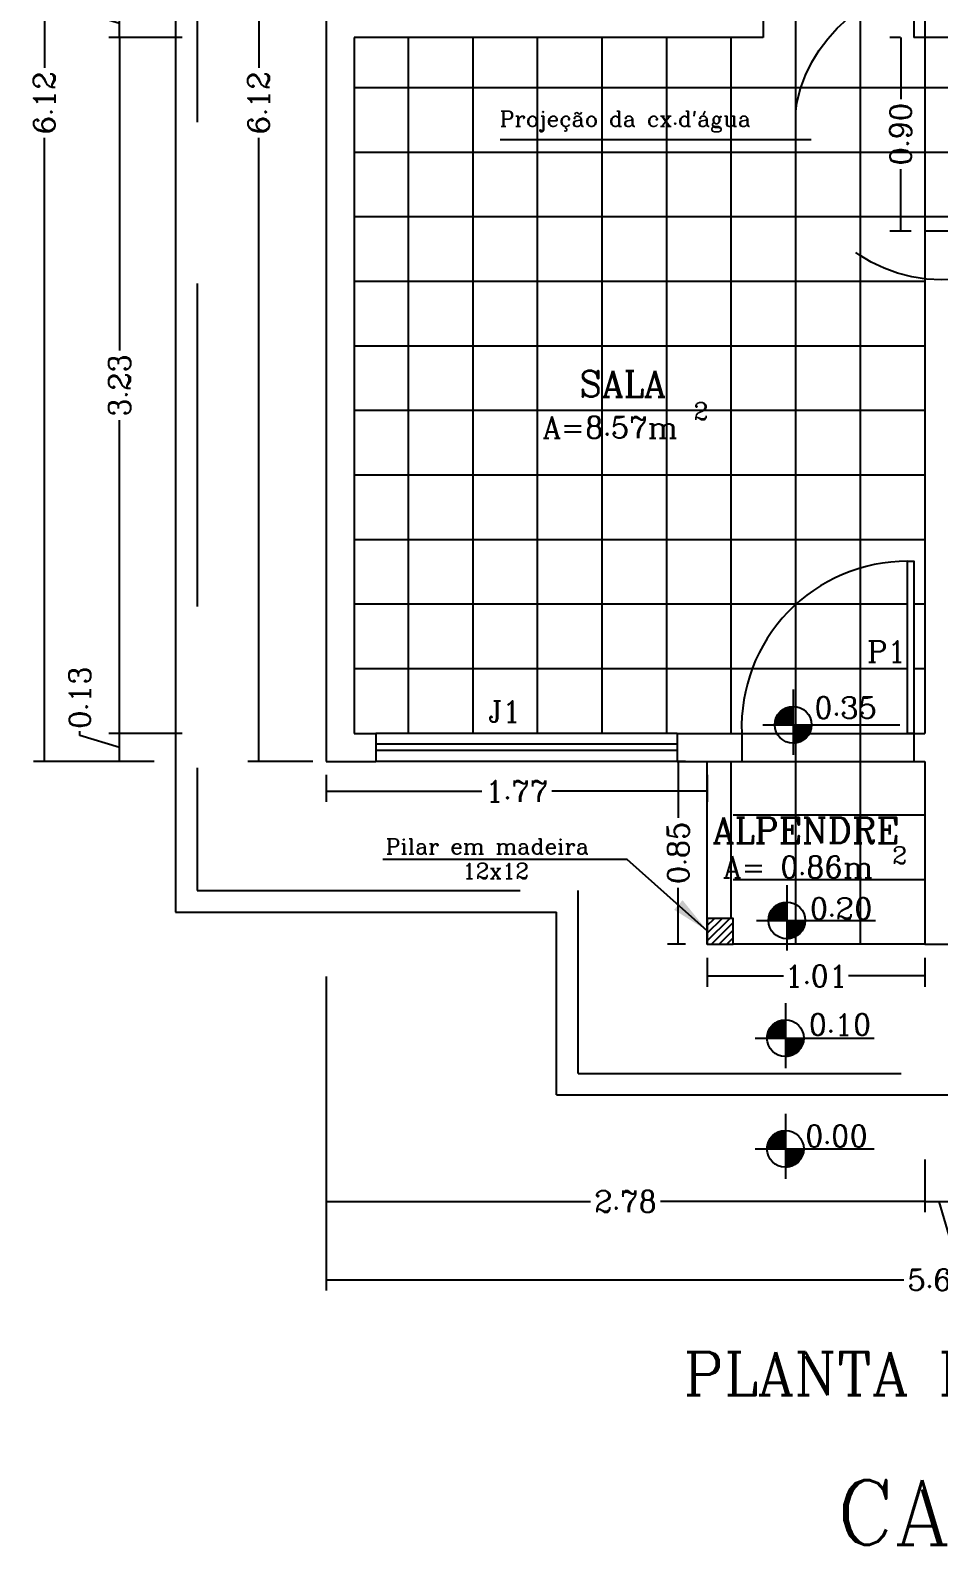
# Model space of a CAD drawing. Extents: x 359 to 444.1, y -24.8 to 1.
# Drawn here: x 359.03 to 363.25, y -11.6 to -4.57 of the extents above; entities that cross this region are included whole.
import ezdxf

# ---------------------------------------------------------------- set-up
doc = ezdxf.new("R2010")
doc.units = 0
doc.header["$LTSCALE"] = 20
doc.linetypes.add('DASHED2', pattern=[0.375, 0.25, -0.125])
doc.layers.get('0').update_dxf_attribs({"linetype": 'CONTINUOUS'})
doc.layers.get('DEFPOINTS').update_dxf_attribs({"linetype": 'CONTINUOUS'})
for name, color, linetype in [('CONCRETO', 5, 'CONTINUOUS'), ('COTAS', 244, 'CONTINUOUS'), ('JANELA', 5, 'CONTINUOUS'), ('PAREDE', 7, 'CONTINUOUS'), ('PILAR', 1, 'CONTINUOUS'), ('PISO', 30, 'CONTINUOUS'), ('PORTA', 1, 'CONTINUOUS'), ('PORTA2', 30, 'CONTINUOUS'), ('PROJEÇÃO', 30, 'DASHED2'), ('TEXTO', 1, 'CONTINUOUS')]:
    doc.layers.add(name, color=color, linetype=linetype)
doc.styles.add('ROMANC', font='ROMANC.SHX')
doc.dimstyles.get("Standard").update_dxf_attribs({"dimtxt": 0.1, "dimasz": 0.18, "dimexe": 0.05, "dimexo": 0.0625, "dimgap": 0.01, "dimtad": 0, "dimzin": 0, "dimtxsty": 'ROMANC', "dimblk1": 'NONE', "dimblk2": 'NONE', "dimsah": 1, "dimcen": 0.09, "dimclrd": 30, "dimclre": 30, "dimazin": 3, "dimtfac": 1, "dimtdec": 4, "dimtofl": 0, "dimtmove": 0, "dimatfit": 3, "dimtolj": 1, "dimtzin": 0})

# ---------------------------------------------------------------- blocks, each defined once
blk = doc.blocks.new('*D104')
at = {"color": 30, "linetype": 'BYBLOCK'}
for p, q in [((396.3738, -15.5414), (396.3738, -17.0006)), ((402.0638, -16.3914), (402.0638, -17.0006)), ((396.3738, -16.9506), (399.0564, -16.9506)), ((402.0638, -16.9506), (399.3812, -16.9506))]:
    blk.add_line(p, q, dxfattribs=at)
at = {"layer": 'DEFPOINTS', "color": 0, "linetype": 'BYBLOCK'}
for p in [(396.3738, -14.5414), (402.0638, -15.3914), (402.0638, -16.9506)]:
    blk.add_point(p, dxfattribs=at)
at = {"color": 0, "linetype": 'BYBLOCK', "insert": (399.2188, -16.9506), "char_height": 0.1, "attachment_point": 5, "style": 'ROMANC'}
blk.add_mtext('\\A1;5.69', dxfattribs=at)
blk = doc.blocks.new('_NONE')
at = {"color": 0, "linetype": 'BYBLOCK'}
blk.add_circle((0, 0), 0.25, dxfattribs=at)
blk = doc.blocks.new('*D101')
at = {"color": 30, "linetype": 'BYBLOCK'}
for p, q in [((396.3738, -15.5414), (396.3738, -16.6362)), ((399.1538, -16.3914), (399.1538, -16.6362)), ((396.3738, -16.5862), (397.6014, -16.5862)), ((399.1538, -16.5862), (397.9262, -16.5862))]:
    blk.add_line(p, q, dxfattribs=at)
at = {"layer": 'DEFPOINTS', "color": 0, "linetype": 'BYBLOCK'}
for p in [(396.3738, -14.5414), (399.1538, -15.3914), (399.1538, -16.5862)]:
    blk.add_point(p, dxfattribs=at)
at = {"color": 0, "linetype": 'BYBLOCK', "insert": (397.7638, -16.5862), "char_height": 0.1, "attachment_point": 5, "style": 'ROMANC'}
blk.add_mtext('\\A1;2.78', dxfattribs=at)
blk = doc.blocks.new('*D98')
at = {"color": 30, "linetype": 'BYBLOCK'}
for p, q in [((398.0419, -14.5414), (397.9588, -14.5414)), ((398.0088, -14.5414), (398.0088, -14.804)), ((398.0088, -15.3914), (398.0088, -15.1288)), ((398.0419, -15.3914), (397.9588, -15.3914))]:
    blk.add_line(p, q, dxfattribs=at)
at = {"layer": 'DEFPOINTS', "color": 0, "linetype": 'BYBLOCK'}
for p in [(398.0088, -14.5414), (398.1044, -14.5414), (398.1044, -15.3914)]:
    blk.add_point(p, dxfattribs=at)
at = {"color": 0, "linetype": 'BYBLOCK', "insert": (398.0088, -14.9664), "char_height": 0.1, "attachment_point": 5, "rotation": 90, "style": 'ROMANC'}
blk.add_mtext('\\A1;0.85', dxfattribs=at)
blk = doc.blocks.new('*X13')
at = {"color": 0, "linetype": 'CONTINUOUS'}
for p, q in [((217.2096, -877.8211), (217.2942, -877.7365)), ((217.2096, -877.8193), (217.2924, -877.7365)), ((217.2097, -877.8174), (217.2906, -877.7366)), ((217.2098, -877.8156), (217.2887, -877.7367)), ((217.21, -877.8136), (217.2867, -877.7369)), ((217.2102, -877.8116), (217.2848, -877.7371)), ((217.2105, -877.8219), (217.295, -877.7374)), ((217.2105, -877.8096), (217.2827, -877.7374)), ((217.2108, -877.8075), (217.2806, -877.7377)), ((217.2112, -877.8053), (217.2785, -877.7381)), ((217.2117, -877.8031), (217.2762, -877.7386)), ((217.2122, -877.8008), (217.2739, -877.7391)), ((217.2123, -877.8219), (217.295, -877.7392)), ((217.2129, -877.7983), (217.2715, -877.7398)), ((217.2137, -877.7958), (217.2689, -877.7405)), ((217.2141, -877.8219), (217.295, -877.741)), ((217.2146, -877.7931), (217.2662, -877.7415)), ((217.2157, -877.7903), (217.2634, -877.7425)), ((217.2158, -877.8219), (217.295, -877.7427)), ((217.2169, -877.7872), (217.2603, -877.7438)), ((217.2176, -877.8219), (217.295, -877.7445)), ((217.2185, -877.7839), (217.257, -877.7454)), ((217.2194, -877.8219), (217.295, -877.7463)), ((217.2205, -877.7801), (217.2533, -877.7474)), ((217.2211, -877.8219), (217.295, -877.748)), ((217.2229, -877.8219), (217.295, -877.7498)), ((217.2231, -877.7757), (217.2488, -877.75)), ((217.2247, -877.8219), (217.295, -877.7516)), ((217.2265, -877.8219), (217.295, -877.7533)), ((217.2274, -877.7697), (217.2428, -877.7542)), ((217.2282, -877.8219), (217.295, -877.7551)), ((217.23, -877.8219), (217.295, -877.7569)), ((217.2318, -877.8219), (217.295, -877.7586)), ((217.2335, -877.8219), (217.295, -877.7604)), ((217.2353, -877.8219), (217.295, -877.7622)), ((217.2371, -877.8219), (217.295, -877.7639)), ((217.2388, -877.8219), (217.295, -877.7657)), ((217.2406, -877.8219), (217.295, -877.7675)), ((217.2424, -877.8219), (217.295, -877.7692)), ((217.2441, -877.8219), (217.295, -877.771)), ((217.2459, -877.8219), (217.295, -877.7728)), ((217.2477, -877.8219), (217.295, -877.7745)), ((217.2494, -877.8219), (217.295, -877.7763)), ((217.2512, -877.8219), (217.295, -877.7781)), ((217.253, -877.8219), (217.295, -877.7798)), ((217.2547, -877.8219), (217.295, -877.7816)), ((217.2565, -877.8219), (217.295, -877.7834)), ((217.2583, -877.8219), (217.295, -877.7851)), ((217.26, -877.8219), (217.295, -877.7869)), ((217.2618, -877.8219), (217.295, -877.7887)), ((217.2636, -877.8219), (217.295, -877.7905)), ((217.2653, -877.8219), (217.295, -877.7922)), ((217.2671, -877.8219), (217.295, -877.794)), ((217.2689, -877.8219), (217.295, -877.7958)), ((217.2706, -877.8219), (217.295, -877.7975)), ((217.2724, -877.8219), (217.295, -877.7993)), ((217.2742, -877.8219), (217.295, -877.8011)), ((217.276, -877.8219), (217.295, -877.8028)), ((217.2777, -877.8219), (217.295, -877.8046)), ((217.2795, -877.8219), (217.295, -877.8064)), ((217.2813, -877.8219), (217.295, -877.8081)), ((217.283, -877.8219), (217.295, -877.8099)), ((217.2848, -877.8219), (217.295, -877.8117)), ((217.2866, -877.8219), (217.295, -877.8134)), ((217.2883, -877.8219), (217.295, -877.8152)), ((217.2901, -877.8219), (217.295, -877.817)), ((217.2919, -877.8219), (217.295, -877.8187)), ((217.2936, -877.8219), (217.295, -877.8205)), ((217.295, -877.8223), (217.2954, -877.8219)), ((217.295, -877.824), (217.2972, -877.8219)), ((217.295, -877.8258), (217.2989, -877.8219)), ((217.295, -877.8276), (217.3007, -877.8219)), ((217.295, -877.8293), (217.3025, -877.8219)), ((217.295, -877.8311), (217.3042, -877.8219)), ((217.295, -877.8329), (217.306, -877.8219)), ((217.295, -877.8346), (217.3078, -877.8219)), ((217.295, -877.8364), (217.3095, -877.8219)), ((217.295, -877.8382), (217.3113, -877.8219)), ((217.295, -877.8399), (217.3131, -877.8219)), ((217.295, -877.8417), (217.3148, -877.8219)), ((217.295, -877.8435), (217.3166, -877.8219)), ((217.295, -877.8453), (217.3184, -877.8219)), ((217.295, -877.847), (217.3201, -877.8219)), ((217.295, -877.8488), (217.3219, -877.8219)), ((217.295, -877.8506), (217.3237, -877.8219)), ((217.295, -877.8523), (217.3254, -877.8219)), ((217.295, -877.8541), (217.3272, -877.8219)), ((217.295, -877.8559), (217.329, -877.8219)), ((217.295, -877.8576), (217.3308, -877.8219)), ((217.295, -877.8594), (217.3325, -877.8219)), ((217.295, -877.8612), (217.3343, -877.8219)), ((217.295, -877.8629), (217.3361, -877.8219)), ((217.295, -877.8647), (217.3378, -877.8219)), ((217.295, -877.8665), (217.3396, -877.8219)), ((217.295, -877.8682), (217.3414, -877.8219)), ((217.295, -877.87), (217.3431, -877.8219)), ((217.295, -877.8718), (217.3449, -877.8219)), ((217.295, -877.8735), (217.3467, -877.8219)), ((217.295, -877.8753), (217.3484, -877.8219)), ((217.295, -877.8771), (217.3502, -877.8219)), ((217.295, -877.8788), (217.352, -877.8219)), ((217.295, -877.8806), (217.3537, -877.8219)), ((217.295, -877.8824), (217.3555, -877.8219)), ((217.295, -877.8841), (217.3573, -877.8219)), ((217.295, -877.8859), (217.359, -877.8219)), ((217.295, -877.8877), (217.3608, -877.8219)), ((217.295, -877.8894), (217.3626, -877.8219)), ((217.295, -877.8912), (217.3643, -877.8219)), ((217.295, -877.893), (217.3661, -877.8219)), ((217.295, -877.8948), (217.3679, -877.8219)), ((217.295, -877.8965), (217.3696, -877.8219)), ((217.295, -877.8983), (217.3714, -877.8219)), ((217.295, -877.9001), (217.3732, -877.8219)), ((217.295, -877.9018), (217.3749, -877.8219)), ((217.295, -877.9036), (217.3767, -877.8219)), ((217.295, -877.9054), (217.3785, -877.8219)), ((217.295, -877.9071), (217.3802, -877.8219)), ((217.2966, -877.9073), (217.3805, -877.8235)), ((217.2984, -877.9073), (217.3804, -877.8253)), ((217.3003, -877.9072), (217.3803, -877.8271)), ((217.3022, -877.9071), (217.3802, -877.8291)), ((217.3041, -877.9069), (217.38, -877.831)), ((217.3061, -877.9066), (217.3798, -877.833)), ((217.3082, -877.9063), (217.3795, -877.8351)), ((217.3103, -877.906), (217.3791, -877.8372)), ((217.3125, -877.9055), (217.3787, -877.8394)), ((217.3148, -877.905), (217.3782, -877.8417)), ((217.3172, -877.9044), (217.3776, -877.844)), ((217.3196, -877.9037), (217.3769, -877.8465)), ((217.3222, -877.9029), (217.376, -877.8491)), ((217.325, -877.9019), (217.3751, -877.8518)), ((217.3279, -877.9008), (217.3739, -877.8548)), ((217.3311, -877.8994), (217.3725, -877.8579)), ((217.3345, -877.8977), (217.3708, -877.8614)), ((217.3385, -877.8955), (217.3686, -877.8654)), ((217.3434, -877.8923), (217.3655, -877.8703)), ((217.3513, -877.8862), (217.3593, -877.8782))]:
    blk.add_line(p, q, dxfattribs=at)
blk = doc.blocks.new('*X62')
at = {"color": 0, "linetype": 'CONTINUOUS'}
for p, q in [((423.0092, -15.008), (423.1133, -14.904)), ((423.0092, -14.9727), (423.0779, -14.904)), ((423.0092, -14.9373), (423.0426, -14.904)), ((423.0286, -15.024), (423.1292, -14.9234)), ((423.064, -15.024), (423.1292, -14.9588)), ((423.0993, -15.024), (423.1292, -14.9941))]:
    blk.add_line(p, q, dxfattribs=at)
blk = doc.blocks.new('*D102')
at = {"color": 30, "linetype": 'BYBLOCK'}
for p, q in [((399.2838, -16.2614), (399.2838, -16.6362)), ((399.1538, -16.5862), (399.2838, -16.5862)), ((399.2188, -16.5862), (399.2743, -16.7712)), ((399.2743, -16.7712), (399.2943, -16.7712))]:
    blk.add_line(p, q, dxfattribs=at)
at = {"layer": 'DEFPOINTS', "color": 0, "linetype": 'BYBLOCK'}
for p in [(399.2838, -15.2614), (399.1538, -15.3914), (399.2838, -16.5862)]:
    blk.add_point(p, dxfattribs=at)
at = {"color": 0, "linetype": 'BYBLOCK', "insert": (399.3043, -16.7712), "char_height": 0.1, "attachment_point": 4, "style": 'ROMANC'}
blk.add_mtext('\\A1;0.13', dxfattribs=at)
blk = doc.blocks.new('*D100')
at = {"color": 30, "linetype": 'BYBLOCK'}
for p, q in [((398.1438, -15.4539), (398.1438, -15.5885)), ((399.1538, -15.4539), (399.1538, -15.5885)), ((398.1438, -15.5385), (398.4983, -15.5385)), ((399.1538, -15.5385), (398.7993, -15.5385))]:
    blk.add_line(p, q, dxfattribs=at)
at = {"layer": 'DEFPOINTS', "color": 0, "linetype": 'BYBLOCK'}
for p in [(398.1438, -15.3914), (399.1538, -15.3914), (399.1538, -15.5385)]:
    blk.add_point(p, dxfattribs=at)
at = {"color": 0, "linetype": 'BYBLOCK', "insert": (398.6488, -15.5385), "char_height": 0.1, "attachment_point": 5, "style": 'ROMANC'}
blk.add_mtext('\\A1;1.01', dxfattribs=at)
blk = doc.blocks.new('*D123')
at = {"color": 30, "linetype": 'BYBLOCK'}
for p, q in [((395.521, -8.4214), (395.0143, -8.4214)), ((395.0643, -8.4214), (395.0643, -11.319)), ((395.0643, -14.5414), (395.0643, -11.6438)), ((395.521, -14.5414), (395.0143, -14.5414))]:
    blk.add_line(p, q, dxfattribs=at)
at = {"layer": 'DEFPOINTS', "color": 0, "linetype": 'BYBLOCK'}
for p in [(395.0643, -8.4214), (396.321, -8.4214), (396.321, -14.5414)]:
    blk.add_point(p, dxfattribs=at)
at = {"color": 0, "linetype": 'BYBLOCK', "insert": (395.0643, -11.4814), "char_height": 0.1, "attachment_point": 5, "rotation": 90, "style": 'ROMANC'}
blk.add_mtext('\\A1;6.12', dxfattribs=at)
blk = doc.blocks.new('*D120')
at = {"color": 30, "linetype": 'BYBLOCK'}
for p, q in [((395.2285, -11.0567), (395.2285, -11.0367)), ((395.7038, -11.0472), (395.3635, -11.0472)), ((395.4135, -11.1772), (395.4135, -11.0472)), ((395.4135, -11.1122), (395.2285, -11.0567))]:
    blk.add_line(p, q, dxfattribs=at)
at = {"layer": 'DEFPOINTS', "color": 0, "linetype": 'BYBLOCK'}
for p in [(395.4135, -11.0472), (396.5038, -11.0472), (396.5038, -11.1772)]:
    blk.add_point(p, dxfattribs=at)
at = {"color": 0, "linetype": 'BYBLOCK', "insert": (395.2285, -11.0267), "char_height": 0.1, "attachment_point": 4, "rotation": 90, "style": 'ROMANC'}
blk.add_mtext('\\A1;0.13', dxfattribs=at)
blk = doc.blocks.new('*D119')
at = {"color": 30, "linetype": 'BYBLOCK'}
for p, q in [((395.7038, -11.1772), (395.3635, -11.1772)), ((395.4135, -11.1772), (395.4135, -12.6319)), ((395.4135, -14.4114), (395.4135, -12.9567))]:
    blk.add_line(p, q, dxfattribs=at)
at = {"layer": 'DEFPOINTS', "color": 0, "linetype": 'BYBLOCK'}
for p in [(395.4135, -11.1772), (396.5038, -11.1772), (396.5038, -14.4114)]:
    blk.add_point(p, dxfattribs=at)
at = {"color": 0, "linetype": 'BYBLOCK', "insert": (395.4135, -12.7943), "char_height": 0.1, "attachment_point": 5, "rotation": 90, "style": 'ROMANC'}
blk.add_mtext('\\A1;3.23', dxfattribs=at)
blk = doc.blocks.new('*D118')
at = {"color": 30, "linetype": 'BYBLOCK'}
for p, q in [((395.2285, -14.4209), (395.2285, -14.4009)), ((395.4135, -14.4764), (395.2285, -14.4209)), ((395.7038, -14.4114), (395.3635, -14.4114)), ((395.4135, -14.5414), (395.4135, -14.4114)), ((395.5738, -14.5414), (395.3635, -14.5414))]:
    blk.add_line(p, q, dxfattribs=at)
at = {"layer": 'DEFPOINTS', "color": 0, "linetype": 'BYBLOCK'}
for p in [(395.4135, -14.4114), (396.5038, -14.4114), (396.3738, -14.5414)]:
    blk.add_point(p, dxfattribs=at)
at = {"color": 0, "linetype": 'BYBLOCK', "insert": (395.2285, -14.3909), "char_height": 0.1, "attachment_point": 4, "rotation": 90, "style": 'ROMANC'}
blk.add_mtext('\\A1;0.13', dxfattribs=at)
blk = doc.blocks.new('*D87')
at = {"color": 30, "linetype": 'BYBLOCK'}
for p, q in [((396.3113, -8.4214), (396.01, -8.4214)), ((396.06, -8.4214), (396.06, -11.319)), ((396.06, -14.5414), (396.06, -11.6438)), ((396.3113, -14.5414), (396.01, -14.5414))]:
    blk.add_line(p, q, dxfattribs=at)
at = {"layer": 'DEFPOINTS', "color": 0, "linetype": 'BYBLOCK'}
for p in [(396.06, -8.4214), (396.3738, -8.4214), (396.3738, -14.5414)]:
    blk.add_point(p, dxfattribs=at)
at = {"color": 0, "linetype": 'BYBLOCK', "insert": (396.06, -11.4814), "char_height": 0.1, "attachment_point": 5, "rotation": 90, "style": 'ROMANC'}
blk.add_mtext('\\A1;6.12', dxfattribs=at)
blk = doc.blocks.new('*D108')
at = {"color": 30, "linetype": 'BYBLOCK'}
for p, q in [((399.0413, -11.1772), (398.9923, -11.1772)), ((399.0423, -11.1772), (399.0423, -11.4648)), ((399.0423, -12.0772), (399.0423, -11.7896)), ((399.0913, -12.0772), (398.9923, -12.0772))]:
    blk.add_line(p, q, dxfattribs=at)
at = {"layer": 'DEFPOINTS', "color": 0, "linetype": 'BYBLOCK'}
for p in [(399.0423, -11.1772), (399.1038, -11.1772), (399.1538, -12.0772)]:
    blk.add_point(p, dxfattribs=at)
at = {"color": 0, "linetype": 'BYBLOCK', "insert": (399.0423, -11.6272), "char_height": 0.1, "attachment_point": 5, "rotation": 90, "style": 'ROMANC'}
blk.add_mtext('\\A1;0.90', dxfattribs=at)
blk = doc.blocks.new('*D99')
at = {"color": 30, "linetype": 'BYBLOCK'}
for p, q in [((396.3738, -14.6039), (396.3738, -14.7297)), ((398.1438, -14.6039), (398.1438, -14.7297)), ((396.3738, -14.6797), (397.0964, -14.6797)), ((398.1438, -14.6797), (397.4212, -14.6797))]:
    blk.add_line(p, q, dxfattribs=at)
at = {"layer": 'DEFPOINTS', "color": 0, "linetype": 'BYBLOCK'}
for p in [(396.3738, -14.5414), (398.1438, -14.5414), (398.1438, -14.6797)]:
    blk.add_point(p, dxfattribs=at)
at = {"color": 0, "linetype": 'BYBLOCK', "insert": (397.2588, -14.6797), "char_height": 0.1, "attachment_point": 5, "style": 'ROMANC'}
blk.add_mtext('\\A1;1.77', dxfattribs=at)

msp = doc.modelspace()

# ---------------------------------------------------------------- linework, layer by layer
at = {"layer": 'CONCRETO', "color": 244, "linetype": 'CONTINUOUS', "ltscale": 0.2}
for p, q in [((359.7092, -1.1447), (359.7092, -8.6647)), ((359.7092, -8.6647), (361.4792, -8.6647)), ((361.4792, -9.5147), (361.4792, -8.6647)), ((361.4792, -9.5147), (366.7992, -9.5147))]:
    msp.add_line(p, q, dxfattribs=at)
at = {"layer": 'DEFPOINTS', "color": 0, "linetype": 'BYBLOCK'}
for p in [(360.5392, -4.6047), (360.5392, -7.8347), (360.5392, -7.8347), (360.5392, -7.8347), (360.6392, -7.8347), (362.0392, -7.8347), (360.4092, -7.9647), (360.4092, -7.9647), (362.3392, -7.9647), (363.1392, -7.9647), (363.1892, -7.9647), (363.1892, -8.8147)]:
    msp.add_point(p, dxfattribs=at)
at = {"layer": 'JANELA', "color": 30}
for p, q in [((363.1892, -7.2347), (363.1392, -7.2347)), ((363.1892, -7.5347), (363.1392, -7.5347))]:
    msp.add_line(p, q, dxfattribs=at)
at = {"layer": 'JANELA', "color": 244}
for p, q in [((362.0392, -7.8347), (360.6392, -7.8347)), ((362.0392, -7.9647), (360.6392, -7.9647))]:
    msp.add_line(p, q, dxfattribs=at)
at = {"layer": 'JANELA', "color": 1}
for p, q in [((362.0392, -7.8847), (360.6392, -7.8847)), ((362.0392, -7.9147), (360.6392, -7.9147))]:
    msp.add_line(p, q, dxfattribs=at)
at = {"layer": 'PAREDE'}
for p, q in [((360.4092, -3.674), (360.4092, -7.9647)), ((362.4392, -4.4704), (362.4392, -4.6004)), ((363.1392, -4.4704), (363.1392, -4.6004)), ((362.4392, -4.6004), (360.5392, -4.6004)), ((360.5392, -4.6004), (360.5392, -7.8347)), ((363.3692, -4.6004), (363.1392, -4.6004)), ((363.3692, -5.5004), (363.1892, -5.5004)), ((363.1892, -5.5004), (363.1892, -7.8347)), ((360.5392, -7.8347), (360.6392, -7.8347)), ((360.6392, -7.8347), (360.6392, -7.9647)), ((362.0392, -7.8347), (362.0392, -7.9647)), ((362.0392, -7.8347), (362.3392, -7.8347)), ((362.3392, -7.8347), (362.3392, -7.9647)), ((363.1392, -7.8347), (363.1392, -7.9647)), ((363.1392, -7.8347), (363.1892, -7.8347)), ((360.4092, -7.9647), (360.6392, -7.9647)), ((362.0392, -7.9647), (362.3392, -7.9647)), ((363.1392, -7.9647), (363.1892, -7.9647)), ((363.1892, -7.9647), (363.1892, -8.8147)), ((363.1892, -8.8147), (364.0439, -8.8147))]:
    msp.add_line(p, q, dxfattribs=at)
at = {"layer": 'PILAR', "color": 1}
msp.add_lwpolyline([(362.1792, -8.6947), (362.1792, -8.8147), (362.2992, -8.8147), (362.2992, -8.6947)], close=True, dxfattribs=at)
at = {"layer": 'PISO', "color": 30}
for p, q in [((362.5892, -1.9747), (362.5892, -8.8147)), ((362.8892, -1.9747), (362.8892, -8.8147)), ((363.1892, -1.9747), (363.1892, -5.5004)), ((360.7892, -4.6004), (360.7892, -7.8347)), ((361.0892, -4.6004), (361.0892, -7.8347)), ((361.3892, -4.6004), (361.3892, -7.8347)), ((361.3892, -4.6004), (361.3892, -7.8347)), ((361.6892, -4.6004), (361.6892, -7.8347)), ((361.9892, -4.6004), (361.9892, -7.8347)), ((362.2892, -4.6004), (362.2892, -7.8347)), ((363.1892, -4.8347), (360.5392, -4.8347)), ((365.4102, -4.8347), (363.1892, -4.8347)), ((363.1892, -5.1347), (360.5392, -5.1347)), ((365.8081, -5.1347), (363.1892, -5.1347)), ((363.1892, -5.4347), (360.5392, -5.4347)), ((364.2192, -5.4347), (363.1892, -5.4347)), ((363.1892, -5.7347), (360.5392, -5.7347)), ((363.1892, -6.0347), (360.5392, -6.0347)), ((363.1892, -6.3347), (360.5392, -6.3347)), ((363.1892, -6.6347), (360.5392, -6.6347)), ((363.1892, -6.9347), (360.5392, -6.9347)), ((363.1092, -7.2347), (360.5392, -7.2347)), ((363.1092, -7.5347), (360.5392, -7.5347)), ((362.2892, -7.9647), (362.2892, -8.6947))]:
    msp.add_line(p, q, dxfattribs=at)
at = {"layer": 'PISO', "color": 30, "linetype": 'CONTINUOUS'}
msp.add_line((361.2175, -5.0754), (362.661, -5.0754), dxfattribs=at)
at = {"layer": 'PISO', "linetype": 'CONTINUOUS'}
for p, q in [((362.3392, -7.8347), (363.1392, -7.8347)), ((362.3392, -7.9647), (363.1392, -7.9647))]:
    msp.add_line(p, q, dxfattribs=at)
at = {"layer": 'PISO'}
for p, q in [((362.1792, -8.8147), (362.1792, -7.9647)), ((363.1892, -8.2147), (362.2992, -8.2147)), ((363.1892, -8.5147), (362.2992, -8.5147)), ((363.1892, -8.8147), (362.2992, -8.8147))]:
    msp.add_line(p, q, dxfattribs=at)
at = {"layer": 'PORTA'}
msp.add_lwpolyline([(363.1392, -7.8347), (363.1092, -7.8347), (363.1092, -7.0347), (363.1392, -7.0347)], close=True, dxfattribs=at)
at = {"layer": 'PORTA2'}
msp.add_arc((363.1092, -7.8052), 0.7706, 90, 182.18938, dxfattribs=at)
at = {"layer": 'PROJEÇÃO', "color": 30, "linetype": 'DASHED2', "ltscale": 0.3}
for p, q in [((359.8092, -1.2447), (359.8092, -8.5647)), ((359.8092, -8.5647), (361.5792, -8.5647)), ((361.5792, -9.4147), (361.5792, -8.5647)), ((361.5792, -9.4147), (366.6992, -9.4147))]:
    msp.add_line(p, q, dxfattribs=at)
at = {"layer": 'PROJEÇÃO', "linetype": 'DASHED2', "ltscale": 0.3}
msp.add_circle((363.267, -5.0424), 0.685, dxfattribs=at)
at = {"layer": 'TEXTO', "color": 1, "linetype": 'CONTINUOUS'}
for p, q in [((362.5778, -7.6315), (362.5778, -7.9344)), ((362.5778, -7.6315), (362.5778, -7.9344)), ((362.4378, -7.7946), (362.99, -7.7946)), ((362.4378, -7.7946), (362.99, -7.7946)), ((362.5211, -7.7946), (363.0732, -7.7946)), ((362.5484, -8.5405), (362.5484, -8.8435)), ((362.5484, -8.5405), (362.5484, -8.8435)), ((362.4084, -8.7037), (362.9605, -8.7037)), ((362.5419, -9.0876), (362.5419, -9.3905)), ((362.4019, -9.2507), (362.954, -9.2507)), ((362.5419, -9.6021), (362.5419, -9.905)), ((362.4019, -9.7652), (362.954, -9.7652))]:
    msp.add_line(p, q, dxfattribs=at)
for centre in [(362.5778, -7.7946), (362.5778, -7.7946), (362.5484, -8.7037), (362.5484, -8.7037), (362.5419, -9.2507), (362.5419, -9.2507), (362.5419, -9.7652), (362.5419, -9.7652)]:
    msp.add_circle(centre, 0.0854, dxfattribs=at)

# ---------------------------------------------------------------- block references
at = {"layer": 'PILAR', "linetype": 'CONTINUOUS'}
msp.add_blockref('*X62', (-60.83, 6.2094), dxfattribs=at)
at = {"layer": 'TEXTO', "color": 1, "linetype": 'CONTINUOUS'}
for p in [(145.2828, 870.0273), (145.2534, 869.1182), (145.2468, 868.5712), (145.2468, 868.0567)]:
    msp.add_blockref('*X13', p, dxfattribs=at)

# ---------------------------------------------------------------- texts
at = {"layer": 'TEXTO', "color": 244, "ltscale": 0.3, "style": 'ROMANC'}
msp.add_text("Projeção da cx.d'água", height=0.072, dxfattribs=at).set_placement((361.2158, -5.0153))
at = {"layer": 'TEXTO', "color": 1, "ltscale": 0.3, "style": 'ROMANC'}
for s, height, p in [('SALA', 0.12, (361.5853, -6.2706)), ('2', 0.08, (362.1151, -6.3775)), ('A=8.57m', 0.1, (361.4136, -6.4627)), ('P1', 0.1, (362.9218, -7.5041)), ('J1', 0.1, (361.1621, -7.7831)), ('ALPENDRE', 0.12, (362.2026, -8.3448)), ('Pilar em madeira', 0.072, (360.6857, -8.3961)), ('2', 0.08, (363.0388, -8.4416)), ('12x12', 0.072, (361.0417, -8.5098)), ('A= 0.86m', 0.1, (362.252, -8.5054))]:
    msp.add_text(s, height=height, dxfattribs=at).set_placement(p)
at = {"layer": 'TEXTO', "color": 1, "linetype": 'CONTINUOUS', "style": 'ROMANC'}
for s, p in [('0.35', (362.676, -7.765)), ('0.20', (362.655, -8.6985)), ('0.10', (362.6499, -9.2375)), ('0.00', (362.6336, -9.7553))]:
    msp.add_text(s, height=0.1, dxfattribs=at).set_placement(p)
at = {"layer": 'TEXTO', "color": 5, "ltscale": 0.3, "style": 'ROMANC'}
for s, height, p in [('PLANTA BAIXA', 0.2, (362.069, -10.9097)), ('CASA 43,00 m - COBERTURA TELHA CERÂMICA', 0.3, (362.7787, -11.6048))]:
    msp.add_text(s, height=height, dxfattribs=at).set_placement(p)

# ---------------------------------------------------------------- dimensions: what is measured, and where the dimension line sits
at = {"layer": 'COTAS', "linetype": 'CONTINUOUS'}
for base, p1, p2, override, picture, middle in [((359.0997, -1.8447), (360.3564, -7.9647), (360.3564, -1.8447), {"dimexo": 0.8}, '*D123', (359.0997, -4.9047)), ((359.4489, -4.4704), (360.5392, -4.6004), (360.5392, -4.4704), {"dimexo": 0.8, "dimse1": 1}, '*D120', (359.2639, -4.4499)), ((359.4489, -4.6004), (360.5392, -7.8347), (360.5392, -4.6004), {"dimexo": 0.8, "dimse1": 1}, '*D119', (359.4489, -6.2175)), ((359.4489, -7.8347), (360.4092, -7.9647), (360.5392, -7.8347), {"dimexo": 0.8}, '*D118', (359.2639, -7.8142))]:
    dim = msp.add_linear_dim(base=base, p1=p1, p2=p2, angle=90, dimstyle='STANDARD', override=override, dxfattribs=at)
    dim.commit()
    dim.dimension.update_dxf_attribs({"geometry": picture, "text_midpoint": middle, "insert": (-35.9646, 6.5767)})
for base, p1, p2, picture, middle in [((360.0954, -1.8447), (360.4092, -7.9647), (360.4092, -1.8447), '*D87', (360.0954, -4.9047)), ((363.0777, -4.6004), (363.1892, -5.5004), (363.1392, -4.6004), '*D108', (363.0777, -5.0504)), ((362.0442, -7.9647), (362.1398, -8.8147), (362.1398, -7.9647), '*D98', (362.0442, -8.3897))]:
    dim = msp.add_linear_dim(base=base, p1=p1, p2=p2, angle=90, dimstyle='STANDARD', dxfattribs=at)
    dim.commit()
    dim.dimension.update_dxf_attribs({"geometry": picture, "text_midpoint": middle, "insert": (-35.9646, 6.5767)})
for base, p1, p2, override, picture, middle in [((366.0992, -10.3739), (360.4092, -7.9647), (366.0992, -8.8147), {"dimexo": 1}, '*D104', (363.2542, -10.3739)), ((363.1892, -10.0094), (360.4092, -7.9647), (363.1892, -8.8147), {"dimexo": 1}, '*D101', (361.7992, -10.0094)), ((363.3192, -10.0094), (363.1892, -8.8147), (363.3192, -8.6847), {"dimexo": 1, "dimse1": 1}, '*D102', (363.3397, -10.1944))]:
    dim = msp.add_linear_dim(base=base, p1=p1, p2=p2, dimstyle='STANDARD', override=override, dxfattribs=at)
    dim.commit()
    dim.dimension.update_dxf_attribs({"geometry": picture, "text_midpoint": middle, "insert": (-35.9646, 6.5767)})
for base, p1, p2, picture, middle in [((362.1792, -8.103), (360.4092, -7.9647), (362.1792, -7.9647), '*D99', (361.2942, -8.103)), ((363.1892, -8.9617), (362.1792, -8.8147), (363.1892, -8.8147), '*D100', (362.6842, -8.9617))]:
    dim = msp.add_linear_dim(base=base, p1=p1, p2=p2, dimstyle='STANDARD', dxfattribs=at)
    dim.commit()
    dim.dimension.update_dxf_attribs({"geometry": picture, "text_midpoint": middle, "insert": (-35.9646, 6.5767)})

# ---------------------------------------------------------------- leaders
at = {"layer": 'COTAS', "color": 30, "linetype": 'CONTINUOUS'}
msp.add_leader([(362.1792, -8.7518), (361.8067, -8.4209), (360.6714, -8.4209)], dimstyle='STANDARD', dxfattribs=at)

doc.saveas('drawing.dxf')
